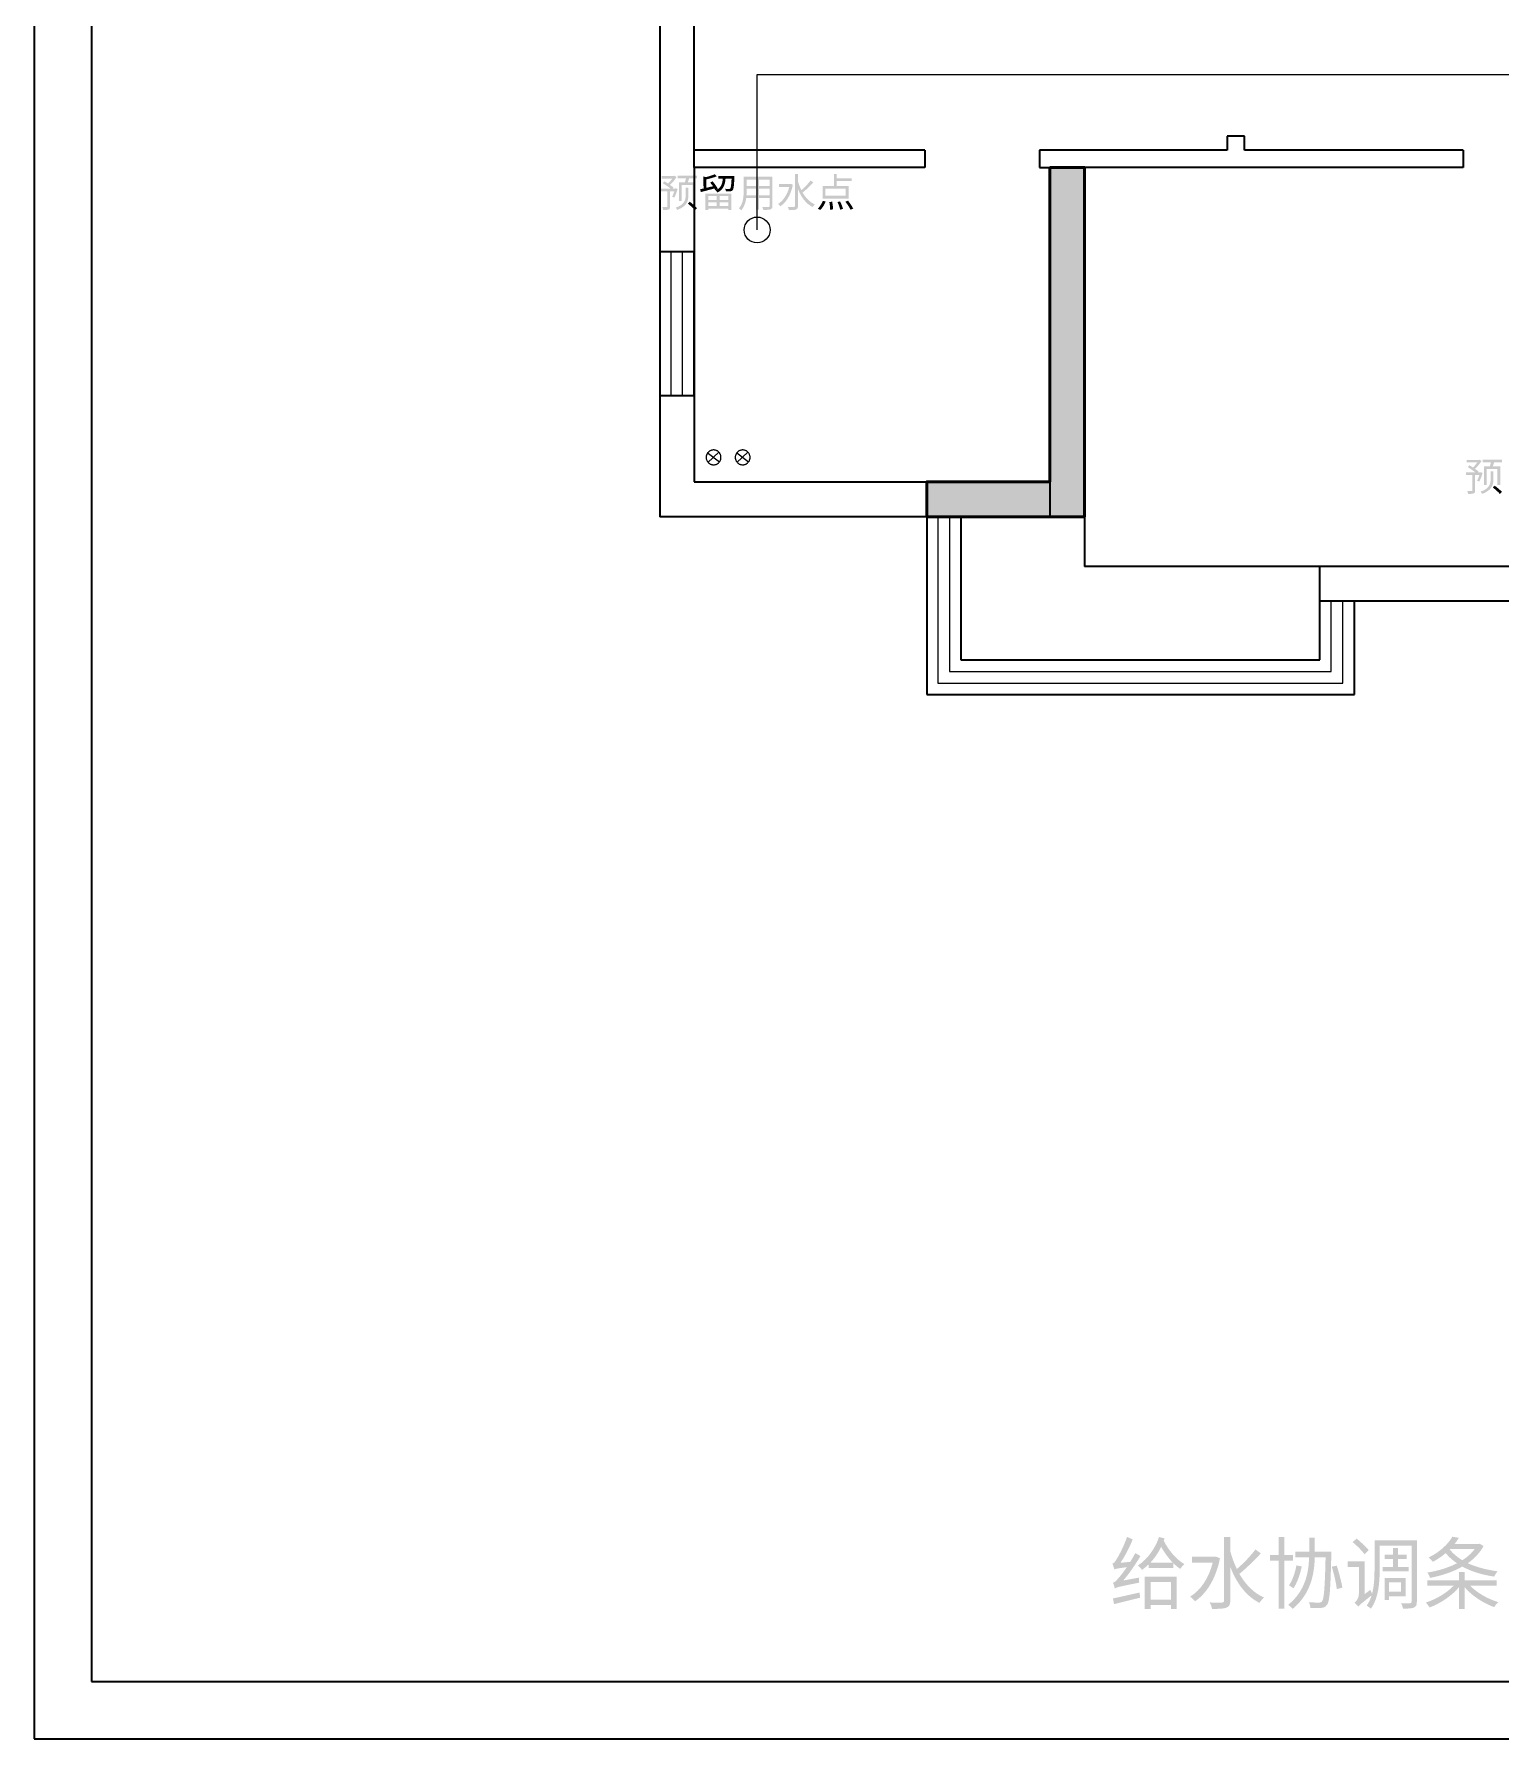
# Model space of a CAD drawing. Header units: millimetres. Extents: x -4600 to 229000, y -4300 to 19460.
# Drawn here: x 195400 to 205623, y -4300 to 7580 of the extents above; entities that cross this region are included whole.
import ezdxf

# ---------------------------------------------------------------- set-up
doc = ezdxf.new("R2010")
doc.units = ezdxf.units.MM
doc.header["$LTSCALE"] = 100
for name, color, linetype, lineweight in [('A-EX-SERVICE', 6, 'Continuous', 13), ('A-EX-STRUCT', 7, 'Continuous', 50), ('A-EX-WALL', 7, 'Continuous', 35), ('A-EX-WINDOW', 4, 'Continuous', 18), ('A-SHEET', 7, 'Continuous', 35), ('A-TEXT', 7, 'Continuous', 18), ('R2-COLD', 5, 'Continuous', 18)]:
    doc.layers.add(name, color=color, linetype=linetype, lineweight=lineweight)

# ---------------------------------------------------------------- blocks, each defined once
blk = doc.blocks.new('SOURCE_PROPOSED')
at = {"layer": 'A-EX-STRUCT'}
blk.add_hatch(color=256, dxfattribs=at).paths.add_polyline_path([(2479, 4851), (2720, 4851), (2720, 2416), (1622, 2416), (1622, 2660), (2479, 2660)])
at = {"layer": 'A-EX-SERVICE'}
for p, q in [((176, 2798), (92, 2863)), ((96, 2794), (172, 2867)), ((379, 2798), (295, 2863)), ((298, 2794), (375, 2867))]:
    blk.add_line(p, q, dxfattribs=at)
for points in [[(136, 2882), (132, 2882), (129, 2881), (125, 2881), (122, 2880), (119, 2879), (116, 2878), (113, 2876), (110, 2875), (107, 2873), (104, 2871), (102, 2869), (99, 2867), (97, 2864), (95, 2862), (93, 2859), (91, 2856), (90, 2853), (88, 2850), (87, 2847), (86, 2844), (85, 2841), (85, 2837), (84, 2834), (84, 2830)], [(187, 2830), (187, 2834), (187, 2837), (186, 2841), (186, 2844), (185, 2847), (183, 2850), (182, 2853), (180, 2856), (179, 2859), (177, 2862), (175, 2864), (172, 2867), (170, 2869), (167, 2871), (165, 2873), (162, 2875), (159, 2876), (156, 2878), (153, 2879), (150, 2880), (146, 2881), (143, 2881), (139, 2882), (136, 2882)], [(339, 2882), (335, 2882), (332, 2881), (328, 2881), (325, 2880), (322, 2879), (318, 2878), (315, 2876), (312, 2875), (310, 2873), (307, 2871), (304, 2869), (302, 2867), (300, 2864), (298, 2862), (296, 2859), (294, 2856), (292, 2853), (291, 2850), (290, 2847), (289, 2844), (288, 2841), (287, 2837), (287, 2834), (287, 2830)], [(390, 2830), (390, 2834), (390, 2837), (389, 2841), (388, 2844), (387, 2847), (386, 2850), (385, 2853), (383, 2856), (381, 2859), (379, 2862), (377, 2864), (375, 2867), (373, 2869), (370, 2871), (367, 2873), (365, 2875), (362, 2876), (359, 2878), (356, 2879), (352, 2880), (349, 2881), (346, 2881), (342, 2882), (339, 2882)], [(84, 2830), (84, 2827), (85, 2823), (85, 2820), (86, 2816), (87, 2813), (88, 2810), (90, 2807), (91, 2804), (93, 2801), (95, 2799), (97, 2796), (99, 2794), (102, 2791), (104, 2789), (107, 2787), (110, 2786), (113, 2784), (116, 2783), (119, 2781), (122, 2780), (125, 2780), (129, 2779), (132, 2779), (136, 2779)], [(136, 2779), (139, 2779), (143, 2779), (146, 2780), (150, 2780), (153, 2781), (156, 2783), (159, 2784), (162, 2786), (165, 2787), (167, 2789), (170, 2791), (172, 2794), (175, 2796), (177, 2799), (179, 2801), (180, 2804), (182, 2807), (183, 2810), (185, 2813), (186, 2816), (186, 2820), (187, 2823), (187, 2827), (187, 2830)], [(287, 2830), (287, 2827), (287, 2823), (288, 2820), (289, 2816), (290, 2813), (291, 2810), (292, 2807), (294, 2804), (296, 2801), (298, 2799), (300, 2796), (302, 2794), (304, 2791), (307, 2789), (310, 2787), (312, 2786), (315, 2784), (318, 2783), (322, 2781), (325, 2780), (328, 2780), (332, 2779), (335, 2779), (339, 2779)], [(339, 2779), (342, 2779), (346, 2779), (349, 2780), (352, 2780), (356, 2781), (359, 2783), (362, 2784), (365, 2786), (367, 2787), (370, 2789), (373, 2791), (375, 2794), (377, 2796), (379, 2799), (381, 2801), (383, 2804), (385, 2807), (386, 2810), (387, 2813), (388, 2816), (389, 2820), (390, 2823), (390, 2827), (390, 2830)]]:
    blk.add_lwpolyline(points, dxfattribs=at)
at = {"layer": 'A-EX-STRUCT'}
blk.add_lwpolyline([(2479, 4851), (2720, 4851), (2720, 2416), (1622, 2416), (1622, 2660), (2479, 2660)], close=True, dxfattribs=at)
at = {"layer": 'A-EX-WALL'}
for p, q in [((0, 4851), (0, 9630)), ((-240, 9179), (-240, 2416)), ((3836, 5069), (3714, 5069)), ((3714, 5069), (3714, 4970)), ((3836, 4970), (3836, 5069)), ((1607, 4970), (0, 4970)), ((1607, 4970), (1607, 4851)), ((3714, 4970), (2407, 4970)), ((2407, 4970), (2407, 4871)), ((5359, 4970), (3836, 4970)), ((5359, 4970), (5359, 4851)), ((0, 4851), (0, 2660)), ((1607, 4851), (0, 4851)), ((2407, 4871), (2407, 4851)), ((2407, 4851), (2479, 4851)), ((2479, 4851), (2479, 2416)), ((2479, 4851), (2720, 4851)), ((5359, 4851), (2720, 4851)), ((2720, 4851), (2720, 2069)), ((0, 4262), (-240, 4262)), ((0, 3260), (0, 4262)), ((0, 3260), (-240, 3260)), ((0, 2660), (2479, 2660)), ((1622, 2416), (-240, 2416)), ((1622, 2416), (1622, 1178)), ((1622, 2416), (1859, 2416)), ((1859, 2416), (1859, 1419)), ((1859, 2416), (2720, 2416)), ((6350, 2069), (2720, 2069)), ((4361, 1419), (4361, 2069)), ((4602, 1828), (4361, 1828)), ((6592, 1828), (4602, 1828)), ((4602, 1178), (4602, 1828)), ((1859, 1419), (4361, 1419)), ((1622, 1178), (4602, 1178))]:
    blk.add_line(p, q, dxfattribs=at)
at = {"layer": 'A-EX-WINDOW'}
for p, q in [((-160, 3260), (-160, 4262)), ((-80, 3260), (-80, 4262)), ((1699, 2416), (1699, 1258)), ((1779, 2416), (1779, 1338)), ((4441, 1338), (4441, 1828)), ((4521, 1258), (4521, 1828)), ((1779, 1338), (4441, 1338)), ((1699, 1258), (4521, 1258))]:
    blk.add_line(p, q, dxfattribs=at)
blk = doc.blocks.new('R2_WATER')
at = {"layer": 'A-TEXT'}
h = blk.add_hatch(color=256, dxfattribs=at)
edge = h.paths.add_edge_path()
edge.add_spline(control_points=[(-218, 4741), (-201, 4730), (-180, 4715), (-165, 4704)], knot_values=[0, 0, 0, 0, 1, 1, 1, 1], degree=3, periodic=0)
edge.add_line((-165, 4704), (-232, 4704))
edge.add_line((-232, 4704), (-232, 4685))
edge.add_line((-232, 4685), (-187, 4685))
edge.add_line((-187, 4685), (-187, 4578))
edge.add_spline(control_points=[(-187, 4578), (-187, 4575), (-188, 4574), (-192, 4574)], knot_values=[0, 0, 0, 0, 1, 1, 1, 1], degree=3, periodic=0)
edge.add_spline(control_points=[(-192, 4574), (-196, 4574), (-208, 4574), (-222, 4574)], knot_values=[0, 0, 0, 0, 1, 1, 1, 1], degree=3, periodic=0)
edge.add_spline(control_points=[(-222, 4574), (-219, 4568), (-217, 4560), (-216, 4554)], knot_values=[0, 0, 0, 0, 1, 1, 1, 1], degree=3, periodic=0)
edge.add_spline(control_points=[(-216, 4554), (-197, 4554), (-185, 4554), (-177, 4558), (-169, 4561), (-167, 4567), (-167, 4578)], knot_values=[0, 0, 0, 0, 1, 1, 1, 2, 2, 2, 2], degree=3, periodic=0)
edge.add_line((-167, 4578), (-167, 4685))
edge.add_line((-167, 4685), (-138, 4685))
edge.add_spline(control_points=[(-138, 4685), (-143, 4671), (-148, 4656), (-153, 4645)], knot_values=[0, 0, 0, 0, 1, 1, 1, 1], degree=3, periodic=0)
edge.add_line((-153, 4645), (-137, 4641))
edge.add_spline(control_points=[(-137, 4641), (-130, 4656), (-122, 4680), (-115, 4701)], knot_values=[0, 0, 0, 0, 1, 1, 1, 1], degree=3, periodic=0)
edge.add_line((-115, 4701), (-127, 4705))
edge.add_line((-127, 4705), (-130, 4704))
edge.add_line((-130, 4704), (-149, 4704))
edge.add_line((-149, 4704), (-143, 4711))
edge.add_spline(control_points=[(-143, 4711), (-150, 4716), (-158, 4722), (-168, 4729)], knot_values=[0, 0, 0, 0, 1, 1, 1, 1], degree=3, periodic=0)
edge.add_spline(control_points=[(-168, 4729), (-152, 4743), (-134, 4764), (-123, 4784)], knot_values=[0, 0, 0, 0, 1, 1, 1, 1], degree=3, periodic=0)
edge.add_line((-123, 4784), (-135, 4793))
edge.add_line((-135, 4793), (-139, 4792))
edge.add_line((-139, 4792), (-226, 4792))
edge.add_line((-226, 4792), (-226, 4773))
edge.add_line((-226, 4773), (-152, 4773))
edge.add_spline(control_points=[(-152, 4773), (-161, 4761), (-172, 4748), (-182, 4739)], knot_values=[0, 0, 0, 0, 1, 1, 1, 1], degree=3, periodic=0)
edge.add_line((-182, 4739), (-207, 4754))
edge.add_line((-207, 4754), (-218, 4741))
h = blk.add_hatch(color=256, dxfattribs=at)
edge = h.paths.add_edge_path()
edge.add_line((-106, 4747), (-106, 4617))
edge.add_line((-106, 4617), (-86, 4617))
edge.add_line((-86, 4617), (-86, 4728))
edge.add_line((-86, 4728), (-11, 4728))
edge.add_line((-11, 4728), (-11, 4617))
edge.add_line((-11, 4617), (9, 4617))
edge.add_line((9, 4617), (9, 4747))
edge.add_line((9, 4747), (-44, 4747))
edge.add_line((-44, 4747), (-35, 4774))
edge.add_line((-35, 4774), (20, 4774))
edge.add_line((20, 4774), (20, 4793))
edge.add_line((20, 4793), (-115, 4793))
edge.add_line((-115, 4793), (-115, 4774))
edge.add_line((-115, 4774), (-57, 4774))
edge.add_spline(control_points=[(-57, 4774), (-59, 4765), (-62, 4755), (-64, 4747)], knot_values=[0, 0, 0, 0, 1, 1, 1, 1], degree=3, periodic=0)
edge.add_line((-64, 4747), (-106, 4747))
edge = h.paths.add_edge_path(flags=0)
edge.add_line((-59, 4711), (-59, 4656))
edge.add_spline(control_points=[(-59, 4656), (-59, 4628), (-65, 4591), (-130, 4570)], knot_values=[0, 0, 0, 0, 1, 1, 1, 1], degree=3, periodic=0)
edge.add_spline(control_points=[(-130, 4570), (-125, 4566), (-120, 4559), (-118, 4555)], knot_values=[0, 0, 0, 0, 1, 1, 1, 1], degree=3, periodic=0)
edge.add_spline(control_points=[(-118, 4555), (-48, 4580), (-40, 4621), (-40, 4656)], knot_values=[0, 0, 0, 0, 1, 1, 1, 1], degree=3, periodic=0)
edge.add_line((-40, 4656), (-40, 4711))
edge.add_line((-40, 4711), (-59, 4711))
h = blk.add_hatch(color=256, dxfattribs=at)
edge = h.paths.add_edge_path()
edge.add_spline(control_points=[(111, 4745), (118, 4738), (125, 4729), (132, 4720)], knot_values=[0, 0, 0, 0, 1, 1, 1, 1], degree=3, periodic=0)
edge.add_line((132, 4720), (86, 4709))
edge.add_line((86, 4709), (84, 4767))
edge.add_spline(control_points=[(84, 4767), (109, 4773), (137, 4780), (158, 4789)], knot_values=[0, 0, 0, 0, 1, 1, 1, 1], degree=3, periodic=0)
edge.add_line((158, 4789), (144, 4804))
edge.add_spline(control_points=[(144, 4804), (129, 4796), (104, 4789), (81, 4783)], knot_values=[0, 0, 0, 0, 1, 1, 1, 1], degree=3, periodic=0)
edge.add_line((81, 4783), (63, 4788))
edge.add_line((63, 4788), (66, 4704))
edge.add_line((66, 4704), (42, 4699))
edge.add_line((42, 4699), (47, 4679))
edge.add_line((47, 4679), (141, 4704))
edge.add_spline(control_points=[(141, 4704), (144, 4699), (146, 4695), (148, 4691)], knot_values=[0, 0, 0, 0, 1, 1, 1, 1], degree=3, periodic=0)
edge.add_line((148, 4691), (166, 4700))
edge.add_spline(control_points=[(166, 4700), (159, 4716), (143, 4738), (128, 4754)], knot_values=[0, 0, 0, 0, 1, 1, 1, 1], degree=3, periodic=0)
edge.add_line((128, 4754), (111, 4745))
h = blk.add_hatch(color=256, dxfattribs=at)
edge = h.paths.add_edge_path()
edge.add_line((168, 4790), (168, 4772))
edge.add_line((168, 4772), (200, 4772))
edge.add_spline(control_points=[(200, 4772), (196, 4735), (186, 4706), (150, 4691)], knot_values=[0, 0, 0, 0, 1, 1, 1, 1], degree=3, periodic=0)
edge.add_spline(control_points=[(150, 4691), (154, 4687), (159, 4680), (162, 4676)], knot_values=[0, 0, 0, 0, 1, 1, 1, 1], degree=3, periodic=0)
edge.add_spline(control_points=[(162, 4676), (203, 4695), (215, 4728), (219, 4772)], knot_values=[0, 0, 0, 0, 1, 1, 1, 1], degree=3, periodic=0)
edge.add_line((219, 4772), (261, 4772))
edge.add_spline(control_points=[(261, 4772), (259, 4726), (256, 4709), (252, 4704)], knot_values=[0, 0, 0, 0, 1, 1, 1, 1], degree=3, periodic=0)
edge.add_spline(control_points=[(252, 4704), (250, 4702), (248, 4701), (243, 4701)], knot_values=[0, 0, 0, 0, 1, 1, 1, 1], degree=3, periodic=0)
edge.add_spline(control_points=[(243, 4701), (239, 4701), (228, 4701), (216, 4702)], knot_values=[0, 0, 0, 0, 1, 1, 1, 1], degree=3, periodic=0)
edge.add_spline(control_points=[(216, 4702), (219, 4697), (221, 4690), (222, 4684)], knot_values=[0, 0, 0, 0, 1, 1, 1, 1], degree=3, periodic=0)
edge.add_spline(control_points=[(222, 4684), (234, 4684), (246, 4683), (252, 4684)], knot_values=[0, 0, 0, 0, 1, 1, 1, 1], degree=3, periodic=0)
edge.add_spline(control_points=[(252, 4684), (260, 4685), (264, 4687), (269, 4692)], knot_values=[0, 0, 0, 0, 1, 1, 1, 1], degree=3, periodic=0)
edge.add_spline(control_points=[(269, 4692), (276, 4700), (278, 4721), (281, 4781)], knot_values=[0, 0, 0, 0, 1, 1, 1, 1], degree=3, periodic=0)
edge.add_spline(control_points=[(281, 4781), (281, 4784), (281, 4790), (281, 4790)], knot_values=[0, 0, 0, 0, 1, 1, 1, 1], degree=3, periodic=0)
edge.add_line((281, 4790), (168, 4790))
h = blk.add_hatch(color=256, dxfattribs=at)
edge = h.paths.add_edge_path()
edge.add_line((345, 4786), (345, 4686))
edge.add_spline(control_points=[(345, 4686), (345, 4648), (343, 4600), (312, 4566)], knot_values=[0, 0, 0, 0, 1, 1, 1, 1], degree=3, periodic=0)
edge.add_spline(control_points=[(312, 4566), (317, 4563), (325, 4556), (328, 4552)], knot_values=[0, 0, 0, 0, 1, 1, 1, 1], degree=3, periodic=0)
edge.add_spline(control_points=[(328, 4552), (349, 4575), (359, 4607), (363, 4637)], knot_values=[0, 0, 0, 0, 1, 1, 1, 1], degree=3, periodic=0)
edge.add_line((363, 4637), (431, 4637))
edge.add_line((431, 4637), (431, 4556))
edge.add_line((431, 4556), (452, 4556))
edge.add_line((452, 4556), (452, 4637))
edge.add_line((452, 4637), (526, 4637))
edge.add_line((526, 4637), (526, 4581))
edge.add_spline(control_points=[(526, 4581), (526, 4577), (524, 4575), (518, 4575), (513, 4574), (494, 4574), (475, 4575)], knot_values=[0, 0, 0, 0, 1, 1, 1, 2, 2, 2, 2], degree=3, periodic=0)
edge.add_spline(control_points=[(475, 4575), (478, 4569), (481, 4560), (482, 4555)], knot_values=[0, 0, 0, 0, 1, 1, 1, 1], degree=3, periodic=0)
edge.add_spline(control_points=[(482, 4555), (508, 4555), (524, 4555), (533, 4559), (542, 4562), (546, 4568), (546, 4581)], knot_values=[0, 0, 0, 0, 1, 1, 1, 2, 2, 2, 2], degree=3, periodic=0)
edge.add_line((546, 4581), (546, 4786))
edge.add_line((546, 4786), (345, 4786))
h.paths.add_polyline_path([(526, 4703), (526, 4657), (452, 4657), (452, 4703), (526, 4703)], flags=0)
h.paths.add_polyline_path([(526, 4766), (526, 4722), (452, 4722), (452, 4766), (526, 4766)], flags=0)
edge = h.paths.add_edge_path(flags=0)
edge.add_line((366, 4703), (431, 4703))
edge.add_line((431, 4703), (431, 4657))
edge.add_line((431, 4657), (365, 4657))
edge.add_spline(control_points=[(365, 4657), (365, 4667), (366, 4677), (366, 4686)], knot_values=[0, 0, 0, 0, 1, 1, 1, 1], degree=3, periodic=0)
edge.add_line((366, 4686), (366, 4703))
h.paths.add_polyline_path([(366, 4766), (431, 4766), (431, 4722), (366, 4722), (366, 4766)], flags=0)
h = blk.add_hatch(color=256, dxfattribs=at)
edge = h.paths.add_edge_path()
edge.add_spline(control_points=[(812, 4760), (796, 4739), (770, 4711), (747, 4692)], knot_values=[0, 0, 0, 0, 1, 1, 1, 1], degree=3, periodic=0)
edge.add_spline(control_points=[(747, 4692), (738, 4712), (730, 4733), (724, 4754)], knot_values=[0, 0, 0, 0, 1, 1, 1, 1], degree=3, periodic=0)
edge.add_line((724, 4754), (724, 4804))
edge.add_line((724, 4804), (703, 4804))
edge.add_line((703, 4804), (703, 4583))
edge.add_spline(control_points=[(703, 4583), (703, 4577), (701, 4576), (695, 4575), (690, 4575), (672, 4575), (652, 4576)], knot_values=[0, 0, 0, 0, 1, 1, 1, 2, 2, 2, 2], degree=3, periodic=0)
edge.add_spline(control_points=[(652, 4576), (656, 4570), (660, 4559), (661, 4553)], knot_values=[0, 0, 0, 0, 1, 1, 1, 1], degree=3, periodic=0)
edge.add_spline(control_points=[(661, 4553), (686, 4553), (702, 4554), (711, 4558)], knot_values=[0, 0, 0, 0, 1, 1, 1, 1], degree=3, periodic=0)
edge.add_spline(control_points=[(711, 4558), (720, 4562), (724, 4568), (724, 4583)], knot_values=[0, 0, 0, 0, 1, 1, 1, 1], degree=3, periodic=0)
edge.add_line((724, 4583), (724, 4700))
edge.add_spline(control_points=[(724, 4700), (746, 4644), (779, 4598), (826, 4575)], knot_values=[0, 0, 0, 0, 1, 1, 1, 1], degree=3, periodic=0)
edge.add_spline(control_points=[(826, 4575), (830, 4581), (837, 4589), (842, 4593)], knot_values=[0, 0, 0, 0, 1, 1, 1, 1], degree=3, periodic=0)
edge.add_spline(control_points=[(842, 4593), (806, 4609), (777, 4639), (756, 4676)], knot_values=[0, 0, 0, 0, 1, 1, 1, 1], degree=3, periodic=0)
edge.add_spline(control_points=[(756, 4676), (780, 4694), (809, 4723), (831, 4747)], knot_values=[0, 0, 0, 0, 1, 1, 1, 1], degree=3, periodic=0)
edge.add_line((831, 4747), (812, 4760))
h = blk.add_hatch(color=256, dxfattribs=at)
h.paths.add_polyline_path([(895, 4722), (895, 4634), (1077, 4634), (1077, 4722), (994, 4722), (994, 4756), (1098, 4756), (1098, 4776), (994, 4776), (994, 4805), (974, 4805), (974, 4722), (895, 4722)])
h.paths.add_polyline_path([(914, 4702), (1057, 4702), (1057, 4653), (914, 4653), (914, 4702)], flags=0)
h = blk.add_hatch(color=256, dxfattribs=at)
h.paths.add_polyline_path([(78, 4668), (78, 4554), (98, 4554), (98, 4564), (238, 4564), (238, 4555), (259, 4555), (259, 4668), (78, 4668)])
h.paths.add_polyline_path([(238, 4608), (238, 4581), (177, 4581), (177, 4608), (238, 4608)], flags=0)
h.paths.add_polyline_path([(238, 4625), (177, 4625), (177, 4651), (238, 4651), (238, 4625)], flags=0)
h.paths.add_polyline_path([(98, 4608), (157, 4608), (157, 4581), (98, 4581), (98, 4608)], flags=0)
h.paths.add_polyline_path([(98, 4625), (98, 4651), (157, 4651), (157, 4625), (98, 4625)], flags=0)
h = blk.add_hatch(color=256, dxfattribs=at)
edge = h.paths.add_edge_path()
edge.add_line((592, 4735), (592, 4714))
edge.add_line((592, 4714), (663, 4714))
edge.add_spline(control_points=[(663, 4714), (649, 4659), (621, 4619), (585, 4596)], knot_values=[0, 0, 0, 0, 1, 1, 1, 1], degree=3, periodic=0)
edge.add_spline(control_points=[(585, 4596), (590, 4593), (598, 4585), (601, 4580)], knot_values=[0, 0, 0, 0, 1, 1, 1, 1], degree=3, periodic=0)
edge.add_spline(control_points=[(601, 4580), (641, 4607), (675, 4658), (688, 4730)], knot_values=[0, 0, 0, 0, 1, 1, 1, 1], degree=3, periodic=0)
edge.add_line((688, 4730), (675, 4736))
edge.add_line((675, 4736), (671, 4735))
edge.add_line((671, 4735), (592, 4735))
h = blk.add_hatch(color=256, dxfattribs=at)
edge = h.paths.add_edge_path()
edge.add_spline(control_points=[(-44, 4599), (-27, 4586), (-5, 4566), (6, 4554)], knot_values=[0, 0, 0, 0, 1, 1, 1, 1], degree=3, periodic=0)
edge.add_line((6, 4554), (20, 4568))
edge.add_spline(control_points=[(20, 4568), (9, 4580), (-14, 4599), (-30, 4612)], knot_values=[0, 0, 0, 0, 1, 1, 1, 1], degree=3, periodic=0)
edge.add_line((-30, 4612), (-44, 4599))
h = blk.add_hatch(color=256, dxfattribs=at)
edge = h.paths.add_edge_path()
edge.add_spline(control_points=[(898, 4618), (889, 4598), (875, 4575), (861, 4563)], knot_values=[0, 0, 0, 0, 1, 1, 1, 1], degree=3, periodic=0)
edge.add_line((861, 4563), (879, 4554))
edge.add_spline(control_points=[(879, 4554), (894, 4568), (908, 4591), (917, 4613)], knot_values=[0, 0, 0, 0, 1, 1, 1, 1], degree=3, periodic=0)
edge.add_line((917, 4613), (898, 4618))
h = blk.add_hatch(color=256, dxfattribs=at)
edge = h.paths.add_edge_path()
edge.add_spline(control_points=[(942, 4610), (946, 4593), (948, 4570), (948, 4556)], knot_values=[0, 0, 0, 0, 1, 1, 1, 1], degree=3, periodic=0)
edge.add_line((948, 4556), (969, 4559))
edge.add_spline(control_points=[(969, 4559), (968, 4572), (966, 4595), (962, 4612)], knot_values=[0, 0, 0, 0, 1, 1, 1, 1], degree=3, periodic=0)
edge.add_line((962, 4612), (942, 4610))
h = blk.add_hatch(color=256, dxfattribs=at)
edge = h.paths.add_edge_path()
edge.add_spline(control_points=[(999, 4610), (1007, 4593), (1015, 4570), (1018, 4557)], knot_values=[0, 0, 0, 0, 1, 1, 1, 1], degree=3, periodic=0)
edge.add_line((1018, 4557), (1038, 4562))
edge.add_spline(control_points=[(1038, 4562), (1034, 4575), (1026, 4598), (1017, 4614)], knot_values=[0, 0, 0, 0, 1, 1, 1, 1], degree=3, periodic=0)
edge.add_line((1017, 4614), (999, 4610))
h = blk.add_hatch(color=256, dxfattribs=at)
edge = h.paths.add_edge_path()
edge.add_spline(control_points=[(1054, 4612), (1068, 4595), (1083, 4571), (1090, 4556)], knot_values=[0, 0, 0, 0, 1, 1, 1, 1], degree=3, periodic=0)
edge.add_line((1090, 4556), (1109, 4564))
edge.add_spline(control_points=[(1109, 4564), (1102, 4579), (1086, 4602), (1073, 4619)], knot_values=[0, 0, 0, 0, 1, 1, 1, 1], degree=3, periodic=0)
edge.add_line((1073, 4619), (1054, 4612))
h = blk.add_hatch(color=256, dxfattribs=at)
edge = h.paths.add_edge_path()
edge.add_spline(control_points=[(5392, 2763), (5409, 2752), (5430, 2737), (5445, 2725)], knot_values=[0, 0, 0, 0, 1, 1, 1, 1], degree=3, periodic=0)
edge.add_line((5445, 2725), (5379, 2725))
edge.add_line((5379, 2725), (5379, 2707))
edge.add_line((5379, 2707), (5424, 2707))
edge.add_line((5424, 2707), (5424, 2600))
edge.add_spline(control_points=[(5424, 2600), (5424, 2596), (5423, 2595), (5419, 2595)], knot_values=[0, 0, 0, 0, 1, 1, 1, 1], degree=3, periodic=0)
edge.add_spline(control_points=[(5419, 2595), (5415, 2595), (5402, 2595), (5388, 2595)], knot_values=[0, 0, 0, 0, 1, 1, 1, 1], degree=3, periodic=0)
edge.add_spline(control_points=[(5388, 2595), (5391, 2589), (5394, 2581), (5395, 2576)], knot_values=[0, 0, 0, 0, 1, 1, 1, 1], degree=3, periodic=0)
edge.add_spline(control_points=[(5395, 2576), (5413, 2576), (5426, 2576), (5433, 2579), (5441, 2582), (5443, 2588), (5443, 2599)], knot_values=[0, 0, 0, 0, 1, 1, 1, 2, 2, 2, 2], degree=3, periodic=0)
edge.add_line((5443, 2599), (5443, 2707))
edge.add_line((5443, 2707), (5473, 2707))
edge.add_spline(control_points=[(5473, 2707), (5468, 2692), (5462, 2677), (5457, 2667)], knot_values=[0, 0, 0, 0, 1, 1, 1, 1], degree=3, periodic=0)
edge.add_line((5457, 2667), (5473, 2663))
edge.add_spline(control_points=[(5473, 2663), (5480, 2677), (5489, 2701), (5496, 2722)], knot_values=[0, 0, 0, 0, 1, 1, 1, 1], degree=3, periodic=0)
edge.add_line((5496, 2722), (5483, 2726))
edge.add_line((5483, 2726), (5480, 2725))
edge.add_line((5480, 2725), (5461, 2725))
edge.add_line((5461, 2725), (5467, 2732))
edge.add_spline(control_points=[(5467, 2732), (5461, 2737), (5452, 2744), (5442, 2750)], knot_values=[0, 0, 0, 0, 1, 1, 1, 1], degree=3, periodic=0)
edge.add_spline(control_points=[(5442, 2750), (5458, 2765), (5476, 2786), (5488, 2805)], knot_values=[0, 0, 0, 0, 1, 1, 1, 1], degree=3, periodic=0)
edge.add_line((5488, 2805), (5475, 2814))
edge.add_line((5475, 2814), (5472, 2813))
edge.add_line((5472, 2813), (5385, 2813))
edge.add_line((5385, 2813), (5385, 2795))
edge.add_line((5385, 2795), (5458, 2795))
edge.add_spline(control_points=[(5458, 2795), (5449, 2782), (5438, 2769), (5428, 2760)], knot_values=[0, 0, 0, 0, 1, 1, 1, 1], degree=3, periodic=0)
edge.add_line((5428, 2760), (5404, 2776))
edge.add_line((5404, 2776), (5392, 2763))
h = blk.add_hatch(color=256, dxfattribs=at)
edge = h.paths.add_edge_path()
edge.add_line((5505, 2768), (5505, 2638))
edge.add_line((5505, 2638), (5524, 2638))
edge.add_line((5524, 2638), (5524, 2749))
edge.add_line((5524, 2749), (5599, 2749))
edge.add_line((5599, 2749), (5599, 2639))
edge.add_line((5599, 2639), (5619, 2639))
edge.add_line((5619, 2639), (5619, 2768))
edge.add_line((5619, 2768), (5566, 2768))
edge.add_line((5566, 2768), (5576, 2795))
edge.add_line((5576, 2795), (5630, 2795))
edge.add_line((5630, 2795), (5630, 2814))
edge.add_line((5630, 2814), (5495, 2814))
edge.add_line((5495, 2814), (5495, 2795))
edge.add_line((5495, 2795), (5553, 2795))
edge.add_spline(control_points=[(5553, 2795), (5551, 2786), (5549, 2777), (5546, 2768)], knot_values=[0, 0, 0, 0, 1, 1, 1, 1], degree=3, periodic=0)
edge.add_line((5546, 2768), (5505, 2768))
edge = h.paths.add_edge_path(flags=0)
edge.add_line((5551, 2732), (5551, 2677))
edge.add_spline(control_points=[(5551, 2677), (5551, 2649), (5545, 2612), (5480, 2591)], knot_values=[0, 0, 0, 0, 1, 1, 1, 1], degree=3, periodic=0)
edge.add_spline(control_points=[(5480, 2591), (5485, 2587), (5490, 2580), (5493, 2576)], knot_values=[0, 0, 0, 0, 1, 1, 1, 1], degree=3, periodic=0)
edge.add_spline(control_points=[(5493, 2576), (5562, 2602), (5571, 2643), (5571, 2677)], knot_values=[0, 0, 0, 0, 1, 1, 1, 1], degree=3, periodic=0)
edge.add_line((5571, 2677), (5571, 2732))
edge.add_line((5571, 2732), (5551, 2732))
h = blk.add_hatch(color=256, dxfattribs=at)
edge = h.paths.add_edge_path()
edge.add_spline(control_points=[(5566, 2621), (5583, 2607), (5606, 2588), (5616, 2575)], knot_values=[0, 0, 0, 0, 1, 1, 1, 1], degree=3, periodic=0)
edge.add_line((5616, 2575), (5630, 2590))
edge.add_spline(control_points=[(5630, 2590), (5619, 2602), (5597, 2620), (5580, 2633)], knot_values=[0, 0, 0, 0, 1, 1, 1, 1], degree=3, periodic=0)
edge.add_line((5580, 2633), (5566, 2621))
at = {"layer": 'R2-COLD'}
blk.add_lwpolyline([(439, 4415), (439, 5499), (9682, 5499)], dxfattribs=at)
blk.add_circle((439, 4415), 90, dxfattribs=at)
blk = doc.blocks.new('A06_SHEET')
at = {"layer": 'A-TEXT'}
h = blk.add_hatch(color=256, dxfattribs=at)
edge = h.paths.add_edge_path()
edge.add_spline(control_points=[(2929, -3119), (2937, -3115), (2950, -3112), (3016, -3103)], knot_values=[0, 0, 0, 0, 1, 1, 1, 1], degree=3, periodic=0)
edge.add_spline(control_points=[(3016, -3103), (2992, -3138), (2971, -3165), (2961, -3175)], knot_values=[0, 0, 0, 0, 1, 1, 1, 1], degree=3, periodic=0)
edge.add_spline(control_points=[(2961, -3175), (2944, -3196), (2931, -3210), (2919, -3212)], knot_values=[0, 0, 0, 0, 1, 1, 1, 1], degree=3, periodic=0)
edge.add_spline(control_points=[(2919, -3212), (2924, -3222), (2930, -3242), (2932, -3251)], knot_values=[0, 0, 0, 0, 1, 1, 1, 1], degree=3, periodic=0)
edge.add_spline(control_points=[(2932, -3251), (2944, -3244), (2963, -3239), (3102, -3211)], knot_values=[0, 0, 0, 0, 1, 1, 1, 1], degree=3, periodic=0)
edge.add_spline(control_points=[(3102, -3211), (3100, -3202), (3100, -3186), (3102, -3176)], knot_values=[0, 0, 0, 0, 1, 1, 1, 1], degree=3, periodic=0)
edge.add_line((3102, -3176), (2991, -3196))
edge.add_spline(control_points=[(2991, -3196), (3033, -3147), (3075, -3086), (3111, -3026)], knot_values=[0, 0, 0, 0, 1, 1, 1, 1], degree=3, periodic=0)
edge.add_line((3111, -3026), (3075, -3005))
edge.add_spline(control_points=[(3075, -3005), (3064, -3025), (3052, -3046), (3040, -3066)], knot_values=[0, 0, 0, 0, 1, 1, 1, 1], degree=3, periodic=0)
edge.add_line((3040, -3066), (2971, -3073))
edge.add_spline(control_points=[(2971, -3073), (3003, -3026), (3034, -2967), (3057, -2910)], knot_values=[0, 0, 0, 0, 1, 1, 1, 1], degree=3, periodic=0)
edge.add_line((3057, -2910), (3017, -2892))
edge.add_spline(control_points=[(3017, -2892), (2996, -2957), (2958, -3027), (2946, -3045)], knot_values=[0, 0, 0, 0, 1, 1, 1, 1], degree=3, periodic=0)
edge.add_spline(control_points=[(2946, -3045), (2935, -3064), (2925, -3077), (2915, -3079)], knot_values=[0, 0, 0, 0, 1, 1, 1, 1], degree=3, periodic=0)
edge.add_spline(control_points=[(2915, -3079), (2920, -3090), (2927, -3111), (2929, -3119)], knot_values=[0, 0, 0, 0, 1, 1, 1, 1], degree=3, periodic=0)
h = blk.add_hatch(color=256, dxfattribs=at)
edge = h.paths.add_edge_path()
edge.add_spline(control_points=[(3240, -2893), (3215, -2971), (3162, -3045), (3093, -3092)], knot_values=[0, 0, 0, 0, 1, 1, 1, 1], degree=3, periodic=0)
edge.add_spline(control_points=[(3093, -3092), (3102, -3100), (3116, -3114), (3122, -3122)], knot_values=[0, 0, 0, 0, 1, 1, 1, 1], degree=3, periodic=0)
edge.add_spline(control_points=[(3122, -3122), (3138, -3110), (3153, -3098), (3168, -3084)], knot_values=[0, 0, 0, 0, 1, 1, 1, 1], degree=3, periodic=0)
edge.add_line((3168, -3084), (3168, -3108))
edge.add_line((3168, -3108), (3341, -3108))
edge.add_line((3341, -3108), (3341, -3076))
edge.add_spline(control_points=[(3341, -3076), (3356, -3091), (3372, -3105), (3388, -3115)], knot_values=[0, 0, 0, 0, 1, 1, 1, 1], degree=3, periodic=0)
edge.add_spline(control_points=[(3388, -3115), (3395, -3105), (3408, -3090), (3417, -3082)], knot_values=[0, 0, 0, 0, 1, 1, 1, 1], degree=3, periodic=0)
edge.add_spline(control_points=[(3417, -3082), (3361, -3050), (3306, -2985), (3273, -2919)], knot_values=[0, 0, 0, 0, 1, 1, 1, 1], degree=3, periodic=0)
edge.add_line((3273, -2919), (3279, -2903))
edge.add_line((3279, -2903), (3240, -2893))
edge = h.paths.add_edge_path(flags=0)
edge.add_line((3335, -3071), (3181, -3071))
edge.add_spline(control_points=[(3181, -3071), (3211, -3038), (3236, -3001), (3255, -2961)], knot_values=[0, 0, 0, 0, 1, 1, 1, 1], degree=3, periodic=0)
edge.add_spline(control_points=[(3255, -2961), (3277, -3001), (3305, -3039), (3335, -3071)], knot_values=[0, 0, 0, 0, 1, 1, 1, 1], degree=3, periodic=0)
h = blk.add_hatch(color=256, dxfattribs=at)
edge = h.paths.add_edge_path()
edge.add_spline(control_points=[(3912, -2980), (3880, -3024), (3827, -3078), (3783, -3116)], knot_values=[0, 0, 0, 0, 1, 1, 1, 1], degree=3, periodic=0)
edge.add_spline(control_points=[(3783, -3116), (3764, -3078), (3749, -3036), (3737, -2993)], knot_values=[0, 0, 0, 0, 1, 1, 1, 1], degree=3, periodic=0)
edge.add_line((3737, -2993), (3737, -2893))
edge.add_line((3737, -2893), (3694, -2893))
edge.add_line((3694, -2893), (3694, -3336))
edge.add_spline(control_points=[(3694, -3336), (3694, -3346), (3690, -3349), (3679, -3350), (3668, -3351), (3633, -3351), (3593, -3349)], knot_values=[0, 0, 0, 0, 1, 1, 1, 2, 2, 2, 2], degree=3, periodic=0)
edge.add_spline(control_points=[(3593, -3349), (3600, -3361), (3608, -3382), (3610, -3394)], knot_values=[0, 0, 0, 0, 1, 1, 1, 1], degree=3, periodic=0)
edge.add_spline(control_points=[(3610, -3394), (3661, -3394), (3692, -3393), (3711, -3385)], knot_values=[0, 0, 0, 0, 1, 1, 1, 1], degree=3, periodic=0)
edge.add_spline(control_points=[(3711, -3385), (3729, -3378), (3737, -3365), (3737, -3336)], knot_values=[0, 0, 0, 0, 1, 1, 1, 1], degree=3, periodic=0)
edge.add_line((3737, -3336), (3737, -3101))
edge.add_spline(control_points=[(3737, -3101), (3780, -3213), (3846, -3305), (3940, -3352)], knot_values=[0, 0, 0, 0, 1, 1, 1, 1], degree=3, periodic=0)
edge.add_spline(control_points=[(3940, -3352), (3948, -3340), (3962, -3323), (3972, -3315)], knot_values=[0, 0, 0, 0, 1, 1, 1, 1], degree=3, periodic=0)
edge.add_spline(control_points=[(3972, -3315), (3899, -3283), (3843, -3223), (3800, -3150)], knot_values=[0, 0, 0, 0, 1, 1, 1, 1], degree=3, periodic=0)
edge.add_spline(control_points=[(3800, -3150), (3847, -3112), (3906, -3055), (3950, -3007)], knot_values=[0, 0, 0, 0, 1, 1, 1, 1], degree=3, periodic=0)
edge.add_line((3950, -3007), (3912, -2980))
blk.add_hatch(color=256, dxfattribs=at).paths.add_polyline_path([(4074, -2892), (4074, -3019), (4013, -3019), (4013, -3058), (4074, -3058), (4074, -3393), (4114, -3393), (4114, -3058), (4173, -3058), (4173, -3019), (4114, -3019), (4114, -2892), (4074, -2892)])
h = blk.add_hatch(color=256, dxfattribs=at)
edge = h.paths.add_edge_path()
edge.add_line((4287, -2897), (4287, -2994))
edge.add_line((4287, -2994), (4287, -2995))
edge.add_line((4287, -2995), (4190, -2995))
edge.add_line((4190, -2995), (4190, -3035))
edge.add_line((4190, -3035), (4286, -3035))
edge.add_spline(control_points=[(4286, -3035), (4283, -3140), (4261, -3268), (4140, -3366)], knot_values=[0, 0, 0, 0, 1, 1, 1, 1], degree=3, periodic=0)
edge.add_spline(control_points=[(4140, -3366), (4150, -3373), (4165, -3385), (4172, -3394)], knot_values=[0, 0, 0, 0, 1, 1, 1, 1], degree=3, periodic=0)
edge.add_spline(control_points=[(4172, -3394), (4299, -3288), (4322, -3150), (4326, -3035)], knot_values=[0, 0, 0, 0, 1, 1, 1, 1], degree=3, periodic=0)
edge.add_line((4326, -3035), (4401, -3035))
edge.add_spline(control_points=[(4401, -3035), (4396, -3247), (4390, -3324), (4376, -3342)], knot_values=[0, 0, 0, 0, 1, 1, 1, 1], degree=3, periodic=0)
edge.add_spline(control_points=[(4376, -3342), (4370, -3349), (4365, -3350), (4354, -3350), (4343, -3350), (4315, -3350), (4283, -3347)], knot_values=[0, 0, 0, 0, 1, 1, 1, 2, 2, 2, 2], degree=3, periodic=0)
edge.add_spline(control_points=[(4283, -3347), (4291, -3358), (4294, -3375), (4295, -3387)], knot_values=[0, 0, 0, 0, 1, 1, 1, 1], degree=3, periodic=0)
edge.add_spline(control_points=[(4295, -3387), (4324, -3389), (4354, -3389), (4371, -3387)], knot_values=[0, 0, 0, 0, 1, 1, 1, 1], degree=3, periodic=0)
edge.add_spline(control_points=[(4371, -3387), (4389, -3385), (4400, -3381), (4411, -3366), (4430, -3341), (4435, -3260), (4441, -3016)], knot_values=[0, 0, 0, 0, 1, 1, 1, 2, 2, 2, 2], degree=3, periodic=0)
edge.add_spline(control_points=[(4441, -3016), (4441, -3011), (4441, -2995), (4441, -2995)], knot_values=[0, 0, 0, 0, 1, 1, 1, 1], degree=3, periodic=0)
edge.add_line((4441, -2995), (4326, -2995))
edge.add_line((4326, -2995), (4326, -2994))
edge.add_line((4326, -2994), (4326, -2897))
edge.add_line((4326, -2897), (4287, -2897))
edge = h.paths.add_edge_path(flags=0)
edge.add_spline(control_points=[(4198, -3091), (4188, -3143), (4170, -3195), (4146, -3230)], knot_values=[0, 0, 0, 0, 1, 1, 1, 1], degree=3, periodic=0)
edge.add_spline(control_points=[(4146, -3230), (4155, -3235), (4171, -3246), (4177, -3251)], knot_values=[0, 0, 0, 0, 1, 1, 1, 1], degree=3, periodic=0)
edge.add_spline(control_points=[(4177, -3251), (4202, -3214), (4223, -3156), (4235, -3098)], knot_values=[0, 0, 0, 0, 1, 1, 1, 1], degree=3, periodic=0)
edge.add_line((4235, -3098), (4198, -3091))
h = blk.add_hatch(color=256, dxfattribs=at)
edge = h.paths.add_edge_path()
edge.add_line((4556, -3063), (4556, -3102))
edge.add_line((4556, -3102), (4633, -3102))
edge.add_line((4633, -3102), (4633, -3292))
edge.add_spline(control_points=[(4633, -3292), (4633, -3321), (4614, -3342), (4603, -3351)], knot_values=[0, 0, 0, 0, 1, 1, 1, 1], degree=3, periodic=0)
edge.add_spline(control_points=[(4603, -3351), (4610, -3357), (4623, -3370), (4628, -3378)], knot_values=[0, 0, 0, 0, 1, 1, 1, 1], degree=3, periodic=0)
edge.add_spline(control_points=[(4628, -3378), (4635, -3369), (4649, -3358), (4721, -3300)], knot_values=[0, 0, 0, 0, 1, 1, 1, 1], degree=3, periodic=0)
edge.add_spline(control_points=[(4721, -3300), (4714, -3326), (4703, -3350), (4687, -3371)], knot_values=[0, 0, 0, 0, 1, 1, 1, 1], degree=3, periodic=0)
edge.add_spline(control_points=[(4687, -3371), (4695, -3376), (4711, -3387), (4717, -3393)], knot_values=[0, 0, 0, 0, 1, 1, 1, 1], degree=3, periodic=0)
edge.add_spline(control_points=[(4717, -3393), (4771, -3319), (4778, -3204), (4778, -3120)], knot_values=[0, 0, 0, 0, 1, 1, 1, 1], degree=3, periodic=0)
edge.add_line((4778, -3120), (4778, -2953))
edge.add_line((4778, -2953), (5000, -2953))
edge.add_line((5000, -2953), (5000, -3344))
edge.add_spline(control_points=[(5000, -3344), (5000, -3352), (4997, -3355), (4989, -3355)], knot_values=[0, 0, 0, 0, 1, 1, 1, 1], degree=3, periodic=0)
edge.add_spline(control_points=[(4989, -3355), (4981, -3355), (4956, -3355), (4927, -3354)], knot_values=[0, 0, 0, 0, 1, 1, 1, 1], degree=3, periodic=0)
edge.add_spline(control_points=[(4927, -3354), (4933, -3365), (4939, -3382), (4941, -3392)], knot_values=[0, 0, 0, 0, 1, 1, 1, 1], degree=3, periodic=0)
edge.add_spline(control_points=[(4941, -3392), (4979, -3392), (5003, -3391), (5017, -3385)], knot_values=[0, 0, 0, 0, 1, 1, 1, 1], degree=3, periodic=0)
edge.add_spline(control_points=[(5017, -3385), (5032, -3378), (5037, -3366), (5037, -3345)], knot_values=[0, 0, 0, 0, 1, 1, 1, 1], degree=3, periodic=0)
edge.add_line((5037, -3345), (5037, -2916))
edge.add_line((5037, -2916), (4742, -2916))
edge.add_line((4742, -2916), (4742, -3120))
edge.add_spline(control_points=[(4742, -3120), (4742, -3172), (4740, -3232), (4725, -3288)], knot_values=[0, 0, 0, 0, 1, 1, 1, 1], degree=3, periodic=0)
edge.add_spline(control_points=[(4725, -3288), (4721, -3280), (4716, -3269), (4713, -3261)], knot_values=[0, 0, 0, 0, 1, 1, 1, 1], degree=3, periodic=0)
edge.add_line((4713, -3261), (4673, -3291))
edge.add_line((4673, -3291), (4673, -3063))
edge.add_line((4673, -3063), (4556, -3063))
h.paths.add_polyline_path([(4871, -2969), (4871, -3015), (4812, -3015), (4812, -3047), (4871, -3047), (4871, -3102), (4800, -3102), (4800, -3133), (4979, -3133), (4979, -3102), (4905, -3102), (4905, -3047), (4966, -3047), (4966, -3015), (4905, -3015), (4905, -2969), (4871, -2969)], flags=0)
h.paths.add_polyline_path([(4812, -3178), (4812, -3331), (4844, -3331), (4844, -3306), (4959, -3306), (4959, -3178), (4812, -3178)], flags=0)
h.paths.add_polyline_path([(4844, -3209), (4927, -3209), (4927, -3275), (4844, -3275), (4844, -3209)], flags=0)
edge = h.paths.add_edge_path(flags=0)
edge.add_spline(control_points=[(4590, -2929), (4620, -2954), (4656, -2990), (4673, -3014)], knot_values=[0, 0, 0, 0, 1, 1, 1, 1], degree=3, periodic=0)
edge.add_line((4673, -3014), (4702, -2985))
edge.add_spline(control_points=[(4702, -2985), (4684, -2963), (4647, -2928), (4617, -2904)], knot_values=[0, 0, 0, 0, 1, 1, 1, 1], degree=3, periodic=0)
edge.add_line((4617, -2904), (4590, -2929))
h = blk.add_hatch(color=256, dxfattribs=at)
edge = h.paths.add_edge_path()
edge.add_spline(control_points=[(5285, -2891), (5256, -2940), (5200, -2997), (5119, -3036)], knot_values=[0, 0, 0, 0, 1, 1, 1, 1], degree=3, periodic=0)
edge.add_spline(control_points=[(5119, -3036), (5128, -3042), (5141, -3056), (5148, -3066)], knot_values=[0, 0, 0, 0, 1, 1, 1, 1], degree=3, periodic=0)
edge.add_spline(control_points=[(5148, -3066), (5183, -3048), (5213, -3027), (5238, -3005)], knot_values=[0, 0, 0, 0, 1, 1, 1, 1], degree=3, periodic=0)
edge.add_spline(control_points=[(5238, -3005), (5260, -3032), (5286, -3055), (5317, -3076)], knot_values=[0, 0, 0, 0, 1, 1, 1, 1], degree=3, periodic=0)
edge.add_spline(control_points=[(5317, -3076), (5254, -3108), (5181, -3130), (5110, -3141)], knot_values=[0, 0, 0, 0, 1, 1, 1, 1], degree=3, periodic=0)
edge.add_spline(control_points=[(5110, -3141), (5117, -3150), (5127, -3167), (5129, -3178)], knot_values=[0, 0, 0, 0, 1, 1, 1, 1], degree=3, periodic=0)
edge.add_spline(control_points=[(5129, -3178), (5207, -3163), (5286, -3138), (5354, -3099)], knot_values=[0, 0, 0, 0, 1, 1, 1, 1], degree=3, periodic=0)
edge.add_spline(control_points=[(5354, -3099), (5417, -3134), (5493, -3157), (5576, -3169)], knot_values=[0, 0, 0, 0, 1, 1, 1, 1], degree=3, periodic=0)
edge.add_spline(control_points=[(5576, -3169), (5581, -3158), (5592, -3141), (5600, -3132)], knot_values=[0, 0, 0, 0, 1, 1, 1, 1], degree=3, periodic=0)
edge.add_spline(control_points=[(5600, -3132), (5523, -3122), (5452, -3103), (5392, -3076)], knot_values=[0, 0, 0, 0, 1, 1, 1, 1], degree=3, periodic=0)
edge.add_spline(control_points=[(5392, -3076), (5438, -3043), (5476, -3004), (5502, -2956)], knot_values=[0, 0, 0, 0, 1, 1, 1, 1], degree=3, periodic=0)
edge.add_line((5502, -2956), (5475, -2940))
edge.add_line((5475, -2940), (5467, -2942))
edge.add_line((5467, -2942), (5300, -2942))
edge.add_spline(control_points=[(5300, -2942), (5311, -2928), (5321, -2913), (5330, -2899)], knot_values=[0, 0, 0, 0, 1, 1, 1, 1], degree=3, periodic=0)
edge.add_line((5330, -2899), (5285, -2891))
edge = h.paths.add_edge_path(flags=0)
edge.add_spline(control_points=[(5440, -2977), (5418, -3007), (5389, -3033), (5354, -3055)], knot_values=[0, 0, 0, 0, 1, 1, 1, 1], degree=3, periodic=0)
edge.add_spline(control_points=[(5354, -3055), (5318, -3033), (5289, -3008), (5266, -2979)], knot_values=[0, 0, 0, 0, 1, 1, 1, 1], degree=3, periodic=0)
edge.add_line((5266, -2979), (5268, -2977))
edge.add_line((5268, -2977), (5440, -2977))
h = blk.add_hatch(color=256, dxfattribs=at)
edge = h.paths.add_edge_path()
edge.add_line((3471, -3031), (3471, -3073))
edge.add_line((3471, -3073), (3614, -3073))
edge.add_spline(control_points=[(3614, -3073), (3587, -3182), (3529, -3264), (3457, -3309)], knot_values=[0, 0, 0, 0, 1, 1, 1, 1], degree=3, periodic=0)
edge.add_spline(control_points=[(3457, -3309), (3468, -3315), (3483, -3331), (3491, -3341)], knot_values=[0, 0, 0, 0, 1, 1, 1, 1], degree=3, periodic=0)
edge.add_spline(control_points=[(3491, -3341), (3571, -3287), (3637, -3184), (3665, -3041)], knot_values=[0, 0, 0, 0, 1, 1, 1, 1], degree=3, periodic=0)
edge.add_line((3665, -3041), (3637, -3030))
edge.add_line((3637, -3030), (3630, -3031))
edge.add_line((3630, -3031), (3471, -3031))
h = blk.add_hatch(color=256, dxfattribs=at)
h.paths.add_polyline_path([(3141, -3170), (3141, -3395), (3181, -3395), (3181, -3366), (3323, -3366), (3323, -3394), (3364, -3394), (3364, -3170), (3141, -3170)])
h.paths.add_polyline_path([(3181, -3329), (3181, -3207), (3323, -3207), (3323, -3329), (3181, -3329)], flags=0)
h = blk.add_hatch(color=256, dxfattribs=at)
edge = h.paths.add_edge_path()
edge.add_spline(control_points=[(4444, -3100), (4460, -3150), (4475, -3217), (4479, -3256)], knot_values=[0, 0, 0, 0, 1, 1, 1, 1], degree=3, periodic=0)
edge.add_line((4479, -3256), (4518, -3246))
edge.add_spline(control_points=[(4518, -3246), (4512, -3208), (4495, -3143), (4479, -3093)], knot_values=[0, 0, 0, 0, 1, 1, 1, 1], degree=3, periodic=0)
edge.add_line((4479, -3093), (4444, -3100))
h = blk.add_hatch(color=256, dxfattribs=at)
edge = h.paths.add_edge_path()
edge.add_line((5330, -3136), (5330, -3195))
edge.add_line((5330, -3195), (5110, -3195))
edge.add_line((5110, -3195), (5110, -3232))
edge.add_line((5110, -3232), (5294, -3232))
edge.add_spline(control_points=[(5294, -3232), (5246, -3283), (5169, -3328), (5099, -3350)], knot_values=[0, 0, 0, 0, 1, 1, 1, 1], degree=3, periodic=0)
edge.add_spline(control_points=[(5099, -3350), (5108, -3359), (5120, -3374), (5126, -3384)], knot_values=[0, 0, 0, 0, 1, 1, 1, 1], degree=3, periodic=0)
edge.add_spline(control_points=[(5126, -3384), (5199, -3357), (5279, -3304), (5330, -3244)], knot_values=[0, 0, 0, 0, 1, 1, 1, 1], degree=3, periodic=0)
edge.add_line((5330, -3244), (5330, -3394))
edge.add_line((5330, -3394), (5371, -3394))
edge.add_line((5371, -3394), (5371, -3244))
edge.add_spline(control_points=[(5371, -3244), (5422, -3304), (5502, -3355), (5576, -3382)], knot_values=[0, 0, 0, 0, 1, 1, 1, 1], degree=3, periodic=0)
edge.add_spline(control_points=[(5576, -3382), (5583, -3371), (5595, -3355), (5604, -3347)], knot_values=[0, 0, 0, 0, 1, 1, 1, 1], degree=3, periodic=0)
edge.add_spline(control_points=[(5604, -3347), (5532, -3325), (5456, -3282), (5408, -3232)], knot_values=[0, 0, 0, 0, 1, 1, 1, 1], degree=3, periodic=0)
edge.add_line((5408, -3232), (5594, -3232))
edge.add_line((5594, -3232), (5594, -3195))
edge.add_line((5594, -3195), (5371, -3195))
edge.add_line((5371, -3195), (5371, -3136))
edge.add_line((5371, -3136), (5330, -3136))
h = blk.add_hatch(color=256, dxfattribs=at)
edge = h.paths.add_edge_path()
edge.add_line((2919, -3321), (2927, -3361))
edge.add_spline(control_points=[(2927, -3361), (2977, -3348), (3044, -3332), (3108, -3316)], knot_values=[0, 0, 0, 0, 1, 1, 1, 1], degree=3, periodic=0)
edge.add_line((3108, -3316), (3105, -3280))
edge.add_spline(control_points=[(3105, -3280), (3035, -3295), (2966, -3312), (2919, -3321)], knot_values=[0, 0, 0, 0, 1, 1, 1, 1], degree=3, periodic=0)
at = {"layer": 'A-SHEET'}
for points in [[(-4600, -4300), (29000, -4300), (29000, 19460), (-4600, 19460)], [(-4200, -3900), (28600, -3900), (28600, 19060), (-4200, 19060)]]:
    blk.add_lwpolyline(points, close=True, dxfattribs=at)
for name in ['SOURCE_PROPOSED', 'R2_WATER']:
    blk.add_blockref(name, (0, 1800))

msp = doc.modelspace()

# ---------------------------------------------------------------- block references
msp.add_blockref('A06_SHEET', (200000, 0))

doc.saveas('drawing.dxf')
